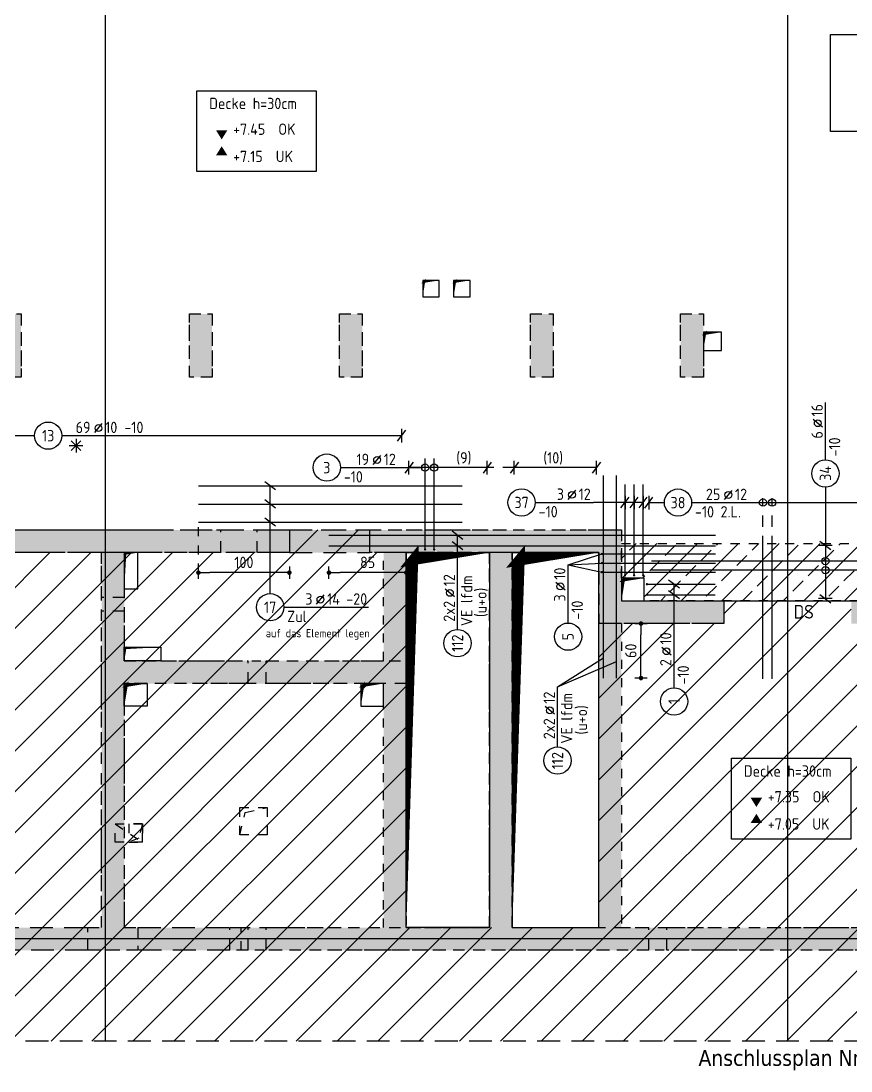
# Model space of a CAD drawing. Extents: x -10 to 81.4, y -8.3 to 49.1.
# Drawn here: x 13.63 to 22.75, y 22 to 33.55 of the extents above; entities that cross this region are included whole.
import ezdxf
from ezdxf.enums import TextEntityAlignment as Align

# ---------------------------------------------------------------- set-up
doc = ezdxf.new("R2010")
doc.units = 0
doc.header["$LTSCALE"] = 0.5
for name, pattern in [('AUSGEZOGEN', [1000.01, 1000, 0.01]), ('DASHED', [0.75, 0.5, -0.25]), ('DOT', [0.175, 0.05, -0.125]), ('HIDDEN2', [0.187, 0.125, -0.062]), ('PUNKT', [0.175, 0.05, -0.125]), ('STRICHLINIE', [0.75, 0.5, -0.25]), ('VERDECKT', [0.375, 0.25, -0.125])]:
    doc.linetypes.add(name, pattern=pattern)
for name, color, linetype in [('1.OG', 7, 'Continuous'), ('ACHSEN', 7, 'Continuous'), ('BETON', 7, 'Continuous'), ('DD', 7, 'Continuous'), ('DRUEBER', 7, 'Continuous'), ('DS', 7, 'Continuous'), ('grau_dunkel', 7, 'Continuous'), ('grau_hell', 7, 'Continuous'), ('grau_mittel', 7, 'Continuous'), ('HILFE', 7, 'Continuous'), ('koten', 7, 'Continuous'), ('MASSE', 7, 'Continuous'), ('OBJEKT', 7, 'Continuous'), ('RND', 7, 'Continuous'), ('SCHATTEN', 7, 'Continuous'), ('SCHRAFF', 7, 'Continuous'), ('TEXT', 7, 'Continuous'), ('VERDECKT', 7, 'Continuous'), ('VERDECKT2', 7, 'Continuous')]:
    doc.layers.add(name, color=color, linetype=linetype)
doc.styles.add('helv', font='tahoma.ttf')
doc.styles.add('txt', font='isocp.shx')
doc.dimstyles.new('DOT_I', dxfattribs={"dimscale": 0.5, "dimtxt": 0.25, "dimasz": 0.25, "dimexe": 0.1, "dimexo": 0.3, "dimgap": 0.1, "dimtad": 1, "dimdec": 3, "dimzin": 3, "dimtxsty": 'txt', "dimblk": 'DOT', "dimblk1": 'DOT', "dimblk2": 'DOT', "dimsah": 1, "dimcen": 0.1, "dimse1": 1, "dimse2": 1, "dimazin": 0, "dimtfac": 1, "dimtdec": 4, "dimtix": 1, "dimtmove": 2, "dimatfit": 3, "dimfxl": 0, "dimtvp": 1, "dimtolj": 1, "dimtzin": 0, "dimarcsym": 0})

# ---------------------------------------------------------------- blocks, each defined once
blk = doc.blocks.new('okrd_o')
at = {"layer": 'koten', "color": 7, "linetype": 'Continuous'}
blk.add_solid([(-0.125, 0.202), (0.125, 0.202), (0, 0)], dxfattribs=at)
at = {"layer": 'koten', "style": 'txt'}
blk.add_attdef('OKRD', (0.25, 0.1), '', height=0.25, dxfattribs=at)
blk = doc.blocks.new('okrd_u')
at = {"layer": 'koten', "color": 7, "linetype": 'Continuous'}
blk.add_solid([(-0.125, -0.202), (0.125, -0.202), (0, 0)], dxfattribs=at)
at = {"layer": 'koten', "style": 'txt'}
blk.add_attdef('OKRD', (0.25, -0.35), '', height=0.25, dxfattribs=at)
blk = doc.blocks.new('RND_LEI')
at = {"layer": 'RND', "color": 7, "linetype": 'Continuous'}
blk.add_line((1.022, 0.066), (1.19, 0.27), dxfattribs=at)
for centre, radius in [((0, 0), 0.3), ((1.106, 0.168), 0.075)]:
    blk.add_circle(centre, radius, dxfattribs=at)
at = {"layer": 'RND', "color": 7, "linetype": 'Continuous', "style": 'txt'}
blk.add_attdef('ANZ', text='', height=0.25, dxfattribs=at).set_placement((0.931, 0.057), align=Align.RIGHT)
for tag, p in [('DUM', (1.253, 0.057)), ('ABSTD', (1.674, 0.057)), ('POSTXT', (0.374, -0.327))]:
    blk.add_attdef(tag, p, '', height=0.25, dxfattribs=at)
blk.add_attdef('POSL', text='', height=0.25, dxfattribs=at).set_placement((0, 0), align=Align.MIDDLE)
blk = doc.blocks.new('lei_gre')
at = {"layer": 'RND', "color": 7, "linetype": 'Continuous'}
for p, q in [((-0.09, -0.12), (0.09, 0.12)), ((0, 0.15), (0, -0.15))]:
    blk.add_line(p, q, dxfattribs=at)
blk = doc.blocks.new('DOT')
at = {"layer": 'MASSE', "color": 7, "linetype": 'Continuous'}
for p, q in [((0, 0), (-1, 0)), ((0, 0.54), (0, -0.54))]:
    blk.add_line(p, q, dxfattribs=at)
at = {"layer": 'MASSE', "color": 7, "linetype": 'Continuous', "const_width": 0.2}
blk.add_lwpolyline([(-0.1, 0, 1), (0.1, 0, 1)], format="xyb", close=True, dxfattribs=at)
blk = doc.blocks.new('*D137')
at = {"layer": 'Defpoints', "color": 0, "linetype": 'AUSGEZOGEN', "transparency": 16777216}
for p in [(17.014, 27.481), (17.014, 27.481), (17.864, 27.481)]:
    blk.add_point(p, dxfattribs=at)
at = {"layer": 'MASSE', "color": 0, "linetype": 'AUSGEZOGEN', "lineweight": -2, "transparency": 16777216}
blk.add_line((17.739, 27.481), (17.139, 27.481), dxfattribs=at)
at = {"layer": 'MASSE', "color": 0, "linetype": 'AUSGEZOGEN', "lineweight": -2, "transparency": 16777216, "xscale": 0.125, "yscale": 0.125, "zscale": 0.125, "rotation": 180}
blk.add_blockref('DOT', (17.014, 27.481), dxfattribs=at)
at = {"layer": 'MASSE', "color": 0, "linetype": 'AUSGEZOGEN', "lineweight": -2, "transparency": 16777216, "xscale": 0.125, "yscale": 0.125, "zscale": 0.125}
blk.add_blockref('DOT', (17.864, 27.481), dxfattribs=at)
at = {"layer": 'MASSE', "color": 0, "linetype": 'AUSGEZOGEN', "transparency": 16777216, "insert": (17.439, 27.594), "char_height": 0.125, "attachment_point": 5, "style": 'txt'}
blk.add_mtext('\\A1;85', dxfattribs=at)
blk = doc.blocks.new('*D138')
at = {"layer": 'Defpoints', "color": 0, "linetype": 'AUSGEZOGEN', "transparency": 16777216}
for p in [(20.444, 26.921), (20.444, 26.921), (20.444, 26.321)]:
    blk.add_point(p, dxfattribs=at)
at = {"layer": 'MASSE', "color": 0, "linetype": 'AUSGEZOGEN', "lineweight": -2, "transparency": 16777216}
blk.add_line((20.444, 26.446), (20.444, 26.796), dxfattribs=at)
at = {"layer": 'MASSE', "color": 0, "linetype": 'AUSGEZOGEN', "lineweight": -2, "transparency": 16777216, "xscale": 0.125, "yscale": 0.125, "zscale": 0.125}
for p, rotation in [((20.444, 26.921), 90), ((20.444, 26.321), 270)]:
    blk.add_blockref('DOT', p, dxfattribs=dict(at, rotation=rotation))
at = {"layer": 'MASSE', "color": 0, "linetype": 'AUSGEZOGEN', "transparency": 16777216, "insert": (20.332, 26.621), "char_height": 0.125, "attachment_point": 5, "rotation": 90, "style": 'txt'}
blk.add_mtext('\\A1;60', dxfattribs=at)
blk = doc.blocks.new('*D143')
at = {"layer": 'Defpoints', "color": 0, "linetype": 'AUSGEZOGEN', "transparency": 16777216}
for p in [(15.579, 27.481), (15.579, 27.481), (16.579, 27.481)]:
    blk.add_point(p, dxfattribs=at)
at = {"layer": 'MASSE', "color": 0, "linetype": 'AUSGEZOGEN', "lineweight": -2, "transparency": 16777216}
blk.add_line((16.454, 27.481), (15.704, 27.481), dxfattribs=at)
at = {"layer": 'MASSE', "color": 0, "linetype": 'AUSGEZOGEN', "lineweight": -2, "transparency": 16777216, "xscale": 0.125, "yscale": 0.125, "zscale": 0.125, "rotation": 180}
blk.add_blockref('DOT', (15.579, 27.481), dxfattribs=at)
at = {"layer": 'MASSE', "color": 0, "linetype": 'AUSGEZOGEN', "lineweight": -2, "transparency": 16777216, "xscale": 0.125, "yscale": 0.125, "zscale": 0.125}
blk.add_blockref('DOT', (16.579, 27.481), dxfattribs=at)
at = {"layer": 'MASSE', "color": 0, "linetype": 'AUSGEZOGEN', "transparency": 16777216, "insert": (16.079, 27.594), "char_height": 0.125, "attachment_point": 5, "style": 'txt'}
blk.add_mtext('\\A1;100', dxfattribs=at)
blk = doc.blocks.new('748860')
at = {"layer": 'HILFE', "color": 102, "linetype": 'AUSGEZOGEN'}
for p, q in [((0.075, 0), (-0.075, 0)), ((0.053, -0.053), (-0.053, 0.053)), ((0.053, 0.053), (-0.053, -0.053)), ((0, 0.075), (0, -0.075))]:
    blk.add_line(p, q, dxfattribs=at)

msp = doc.modelspace()

# ---------------------------------------------------------------- hatches: boundary and pattern name
at = {"layer": '1.OG', "linetype": 'AUSGEZOGEN'}
h = msp.add_hatch(dxfattribs=at)
h.set_pattern_fill('DOTS', scale=0.8, double=1)
h.set_pattern_definition([(0, (-74.13047, 277.732794), (0.025, 0.05), [0, -0.05])])
h.paths.add_polyline_path([(4.6895, 37.5263), (8.1795, 37.5263), (8.1795, 29.5763), (8.5795, 29.5763), (8.5795, 29.8263), (8.4295, 29.8263), (8.4295, 37.5263), (10.6795, 37.5263), (10.6795, 29.8263), (9.4645, 29.8263), (9.4645, 29.5763), (10.9295, 29.5763), (10.9295, 37.8263), (4.5295, 37.8263), (4.5295, 30.7513), (4.4795, 30.7513), (4.4795, 26.0213), (4.0245, 26.0213), (4.0245, 25.7213), (4.6895, 25.7213)])
h.paths.add_polyline_path([(8.1795, 23.3263), (8.5795, 23.3263), (8.5795, 23.5763), (8.4295, 23.5763), (8.4295, 27.7013), (14.5145, 27.7013), (14.5145, 23.5763), (14.3645, 23.5763), (14.3645, 23.3263), (14.9145, 23.3263), (14.9145, 23.5763), (14.7645, 23.5763), (14.7644, 26.2613), (17.6145, 26.2613), (17.6145, 23.5763), (16.0495, 23.5763), (16.0495, 23.3263), (25.2995, 23.3263), (25.2995, 23.5763), (20.2295, 23.5763), (20.2295, 26.9213), (21.3545, 26.9213), (21.3545, 27.1713), (20.2295, 27.1713), (20.2295, 27.9513), (17.4645, 27.9513), (17.4645, 27.7013), (17.6145, 27.7013), (17.6145, 26.5113), (14.7645, 26.5113), (14.7645, 27.7013), (16.5795, 27.7013), (16.5795, 27.9513), (8.1795, 27.9513)])
h.paths.add_polyline_path([(9.5895, 23.5763), (9.5895, 23.3263), (13.3545, 23.3263), (13.3545, 23.5763)], flags=17)
h.paths.add_polyline_path([(17.8645, 23.5763), (18.7795, 23.5763), (18.7795, 27.7013), (17.8645, 27.7013)], flags=16)
h.paths.add_polyline_path([(19.9795, 27.7013), (19.0295, 27.7013), (19.0295, 23.5763), (19.9795, 23.5763)], flags=16)
h.paths.add_polyline_path([(43.4545, 23.3013), (43.4545, 23.6013), (43.1545, 23.6013), (43.1545, 23.3013)])
h.paths.add_polyline_path([(43.4545, 30.3263), (43.1545, 30.3263), (43.1545, 29.5763), (43.4545, 29.5763)], flags=17)
h.paths.add_polyline_path([(39.6795, 37.5263), (43.1545, 37.5263), (43.1545, 32.8263), (43.4545, 32.8263), (43.4545, 37.8263), (36.9295, 37.8263), (36.9295, 29.5763), (38.3945, 29.5763), (38.3945, 29.8263), (37.1795, 29.8263), (37.1795, 37.5263), (39.4295, 37.5263), (39.4295, 29.8263), (39.2795, 29.8263), (39.2795, 29.5763), (39.6795, 29.5763)])
h.paths.add_polyline_path([(36.9295, 27.7013), (36.9295, 26.836), (37.1795, 26.836), (37.1795, 27.9513), (31.1045, 27.9513), (31.1045, 27.1713), (30.0545, 27.1713), (30.0545, 26.9213), (31.1045, 26.9213), (31.1045, 23.5763), (26.3095, 23.5763), (26.3095, 23.3263), (31.5045, 23.3263), (31.5045, 23.5763), (31.3545, 23.5763), (31.3545, 25.5513), (31.5045, 25.5513), (31.5045, 25.8013), (31.3545, 25.8013), (31.3545, 27.7013)])
h.paths.add_polyline_path([(33.9795, 25.5513), (33.9795, 23.5763), (32.3895, 23.5763), (32.3895, 23.3263), (37.1795, 23.3263), (37.1795, 24.0363), (36.9295, 24.0363), (36.9295, 23.5763), (34.2295, 23.5763), (34.2295, 25.5513), (36.9295, 25.5513), (36.9295, 25.0863), (37.1795, 25.0863), (37.1795, 25.951), (36.9295, 25.951), (36.9295, 25.8013), (32.3895, 25.8013), (32.3895, 25.5513)])
h.paths.add_polyline_path([(28.6545, 26.9213), (28.6545, 27.1713), (26.5045, 27.1713), (26.5045, 26.9213)], flags=17)
h.paths.add_polyline_path([(22.7545, 27.1713), (22.7545, 26.9213), (25.1045, 26.9213), (25.1045, 27.1713)], flags=17)
h.paths.add_polyline_path([(13.6295, 30.3263), (13.3795, 30.3263), (13.3795, 29.6313), (13.6295, 29.6313)])
h.paths.add_polyline_path([(15.4795, 29.6313), (15.7295, 29.6313), (15.7295, 30.3263), (15.4795, 30.3263)])
h.paths.add_polyline_path([(17.1295, 29.6313), (17.3795, 29.6313), (17.3795, 30.3263), (17.1295, 30.3263)])
h.paths.add_polyline_path([(19.2295, 29.6313), (19.4795, 29.6313), (19.4795, 30.3263), (19.2295, 30.3263)])
h.paths.add_polyline_path([(20.8795, 29.6313), (21.1295, 29.6313), (21.1295, 30.3263), (20.8795, 30.3263)])
h.paths.add_polyline_path([(22.9795, 29.6313), (23.2295, 29.6313), (23.2295, 30.3263), (22.9795, 30.3263)])
h.paths.add_polyline_path([(24.6295, 29.6313), (24.8795, 29.6313), (24.8795, 30.3263), (24.6295, 30.3263)])
h.paths.add_polyline_path([(26.7295, 29.6313), (26.9795, 29.6313), (26.9795, 30.3263), (26.7295, 30.3263)])
h.paths.add_polyline_path([(28.3795, 29.6313), (28.6295, 29.6313), (28.6295, 30.3263), (28.3795, 30.3263)])
h.paths.add_polyline_path([(30.4795, 29.6313), (30.7295, 29.6313), (30.7295, 30.3263), (30.4795, 30.3263)])
h.paths.add_polyline_path([(32.1295, 29.6313), (32.3795, 29.6313), (32.3795, 30.3263), (32.1295, 30.3263)])
h.paths.add_polyline_path([(34.4795, 30.3263), (34.2295, 30.3263), (34.2295, 29.6313), (34.4795, 29.6313)])
h.paths.add_polyline_path([(29.4045, 37.8263), (29.4045, 37.5263), (29.7045, 37.5263), (29.7045, 37.8263)])
h.paths.add_polyline_path([(21.9045, 37.8263), (21.9045, 37.5263), (22.2045, 37.5263), (22.2045, 37.8263)])
h.paths.add_polyline_path([(14.4045, 37.8263), (14.4045, 37.5263), (14.7045, 37.5263), (14.7045, 37.8263)])
h.paths.add_polyline_path([(4.4795, 22.3263), (4.6895, 22.3263), (4.6895, 23.6713), (4.0245, 23.6713), (4.0245, 23.3713), (4.4795, 23.3713)])
at = {"layer": 'grau_hell', "linetype": 'AUSGEZOGEN'}
h = msp.add_hatch(dxfattribs=at)
h.set_pattern_fill('ANSI31', color=9, scale=0.1, style=0, double=1)
h.set_pattern_definition([(45, (-4e-15, 40.2461), (-0.2245064, 0.2245064), [])])
h.paths.add_polyline_path([(4.4795, 26.0213), (4.0245, 26.0213), (4.0245, 23.3713), (4.4795, 23.3713), (4.4795, 22.3263), (43.4545, 22.3263), (43.4545, 33.3363), (41.7045, 33.3363), (41.7045, 33.1963), (41.1295, 33.1963), (41.1295, 33.3363), (39.6795, 33.3363), (39.6795, 29.5763), (39.2795, 29.5763), (39.2795, 29.8263), (38.3945, 29.8263), (38.3945, 29.5763), (36.9294, 29.5763), (36.9294, 27.7013), (31.3545, 27.7013), (31.3545, 23.3263), (23.867, 23.3263), (23.867, 26.9213), (22.7545, 26.9213), (22.7545, 27.1713), (21.3545, 27.1713), (21.3545, 26.9213), (19.9795, 26.9213), (19.9795, 23.5763), (17.8645, 23.5763), (17.8645, 27.7013), (17.4645, 27.7013), (17.4645, 27.9513), (16.5795, 27.9513), (16.5795, 27.7013), (10.9295, 27.7013), (10.9295, 29.5763), (9.4645, 29.5763), (9.4645, 29.8263), (8.5795, 29.8263), (8.5795, 29.5763), (8.1795, 29.5763), (8.1795, 32.3363), (6.7295, 32.3363), (6.7295, 32.1963), (6.2045, 32.1963), (6.2045, 32.3363), (4.5295, 32.3363), (4.5295, 30.7513), (4.4795, 30.7513)])
at = {"layer": 'grau_hell'}
msp.add_hatch(color=9, dxfattribs=at).paths.add_polyline_path([(16.2245, 27.7013), (16.2245, 27.9513), (15.8245, 27.9513), (15.8245, 27.7013)])
at = {"layer": 'grau_mittel'}
h = msp.add_hatch(color=61, dxfattribs=at)
h.paths.add_polyline_path([(8.1795, 37.5263), (8.1795, 37.8263), (4.5295, 37.8263), (4.5295, 32.3363), (4.6895, 32.3363), (4.6895, 37.5263)])
h.paths.add_polyline_path([(4.5295, 30.7513), (4.4795, 30.7513), (4.4795, 26.0213), (4.0245, 26.0213), (4.0245, 25.7213), (4.6895, 25.7213), (4.6895, 32.3363), (4.5295, 32.3363)])
h.paths.add_polyline_path([(4.4045, 25.7213), (4.4045, 23.6713), (4.6895, 23.6713), (4.7545, 23.6713), (4.7545, 25.7213), (4.6895, 25.7213)])
h.paths.add_polyline_path([(4.4795, 23.3713), (4.4795, 22.3263), (4.6895, 22.3263), (4.6895, 23.6713), (4.0245, 23.6713), (4.0245, 23.3713)])
h.paths.add_polyline_path([(9.5895, 23.3263), (9.5895, 23.5763), (8.5792, 23.5763), (8.5792, 23.3263)], flags=17)
h.paths.add_polyline_path([(8.1795, 23.3263), (8.5792, 23.3263), (8.5792, 23.5763), (8.4295, 23.5763), (8.4295, 27.7013), (14.5145, 27.7013), (14.5145, 27.2063), (14.7645, 27.2063), (14.7645, 27.7013), (14.9145, 27.7013), (15.8245, 27.7013), (15.8245, 27.9513), (8.1795, 27.9513)])
h.paths.add_polyline_path([(9.5895, 23.3263), (9.7895, 23.3263), (9.7895, 23.5763), (9.5895, 23.5763)], flags=17)
h.paths.add_polyline_path([(9.9895, 23.5763), (9.9895, 23.3263), (12.9545, 23.3263), (12.9545, 23.5763)], flags=17)
h.paths.add_polyline_path([(13.3545, 23.5763), (13.1545, 23.5763), (13.1545, 23.3263), (13.3545, 23.3263)], flags=17)
h.paths.add_polyline_path([(13.3545, 23.5763), (13.3545, 23.3263), (14.3645, 23.3263), (14.3645, 23.5763)], flags=17)
h.paths.add_polyline_path([(14.7645, 23.5763), (14.7645, 26.0113), (14.7644, 26.0113), (14.7644, 26.2613), (15.0145, 26.2613), (16.1245, 26.2613), (16.1245, 26.5113), (14.7645, 26.5113), (14.7645, 26.6613), (14.7645, 27.0563), (14.5145, 27.0563), (14.5145, 23.5763), (14.3645, 23.5763), (14.3645, 23.3263), (14.9145, 23.3263), (14.9145, 23.5763)])
h.paths.add_polyline_path([(15.9245, 23.3263), (15.9245, 23.5763), (14.9145, 23.5763), (14.9145, 23.3263)], flags=17)
h.paths.add_polyline_path([(15.9245, 23.3263), (16.1245, 23.3263), (16.1245, 23.5763), (15.9245, 23.5763)], flags=17)
h.paths.add_polyline_path([(17.8645, 26.2613), (17.8645, 26.5113), (16.3245, 26.5113), (16.3245, 26.2613)])
h.paths.add_polyline_path([(16.2245, 27.9513), (16.2245, 27.7013), (16.5795, 27.7013), (16.5795, 27.9513)])
h.paths.add_polyline_path([(16.5795, 27.7013), (17.4645, 27.7013), (17.4645, 27.9513), (16.5795, 27.9513)])
h.paths.add_polyline_path([(25.1045, 26.9213), (25.1045, 27.1713), (22.7545, 27.1713), (22.7545, 26.9213)])
h.paths.add_polyline_path([(28.8495, 23.3263), (28.8495, 23.5763), (20.7295, 23.5763), (20.7295, 23.3263)])
h.paths.add_polyline_path([(28.8495, 23.5763), (28.8495, 23.3263), (29.8595, 23.3263), (29.8595, 23.5763)])
h.paths.add_polyline_path([(29.8595, 23.5763), (29.8595, 23.3263), (30.0595, 23.3263), (30.0595, 23.5763)])
h.paths.add_polyline_path([(30.2595, 23.5763), (30.2595, 23.3263), (31.5045, 23.3263), (31.5045, 23.5763), (31.3545, 23.5763), (31.3545, 25.3513), (31.1045, 25.3513), (31.1045, 23.5763)])
h.paths.add_polyline_path([(31.5045, 23.5763), (31.5045, 23.3263), (32.3895, 23.3263), (32.3895, 23.5763)])
h.paths.add_polyline_path([(32.3895, 23.5763), (32.3895, 23.3263), (33.0945, 23.3263), (33.0945, 23.5763)], flags=17)
h.paths.add_polyline_path([(37.1795, 23.3263), (37.1795, 24.0363), (36.9295, 24.0363), (36.9295, 23.5763), (34.2295, 23.5763), (34.2295, 25.5513), (36.9295, 25.5513), (36.9295, 25.0863), (37.1795, 25.0863), (37.1795, 25.3363), (37.0995, 25.3363), (37.0995, 25.4863), (37.1795, 25.4863), (37.1795, 25.951), (36.9295, 25.951), (36.9295, 25.8013), (32.3895, 25.8013), (32.3895, 25.5513), (33.9795, 25.5513), (33.9795, 23.5763), (33.6945, 23.5763), (33.6945, 23.3263)])
h.paths.add_polyline_path([(31.5045, 25.8013), (31.5045, 25.5513), (32.3895, 25.5513), (32.3895, 25.8013)])
h.paths.add_polyline_path([(31.5045, 25.8013), (31.3546, 25.8013), (31.3545, 25.8013), (31.3545, 26.7219), (31.1045, 26.7219), (31.1045, 25.5513), (31.5045, 25.5513)])
h.paths.add_polyline_path([(31.3545, 26.9213), (31.3545, 27.7013), (32.7345, 27.7013), (32.7345, 27.9513), (31.1045, 27.9513), (31.1045, 27.1713), (30.6045, 27.1713), (30.0545, 27.1713), (30.0545, 26.9213)])
h.paths.add_polyline_path([(26.5045, 27.1713), (26.5045, 26.9213), (28.6545, 26.9213), (28.6545, 27.1713)])
h.paths.add_polyline_path([(36.0295, 27.7013), (36.0295, 27.9513), (33.3345, 27.9513), (33.3345, 27.7013)])
h.paths.add_polyline_path([(36.6295, 27.9513), (36.6295, 27.7013), (37.1795, 27.7013), (37.1795, 27.9513)])
h.paths.add_polyline_path([(36.9295, 26.836), (37.1795, 26.836), (37.1795, 27.1013), (36.9295, 27.1013)])
h.paths.add_polyline_path([(36.9295, 25.951), (37.1795, 25.951), (37.1795, 26.836), (36.9295, 26.836)])
h.paths.add_polyline_path([(36.9295, 24.0363), (37.1795, 24.0363), (37.1795, 25.0863), (36.9295, 25.0863)], flags=17)
h.paths.add_polyline_path([(36.9294, 28.5013), (37.1795, 28.5013), (37.1795, 29.5763), (36.9294, 29.5763)])
h.paths.add_polyline_path([(37.9945, 29.5763), (37.9945, 29.8263), (37.1795, 29.8263), (37.1795, 37.5263), (39.4295, 37.5263), (39.4295, 29.8263), (39.2795, 29.8263), (39.2795, 29.5763), (39.6795, 29.5763), (39.6795, 37.5263), (39.6795, 37.8263), (36.9295, 37.8263), (36.9295, 29.5763)])
h.paths.add_polyline_path([(38.3945, 29.8263), (38.1945, 29.8263), (38.1945, 29.5763), (38.3945, 29.5763)], flags=17)
h.paths.add_polyline_path([(39.2795, 29.5763), (39.2795, 29.8263), (38.3945, 29.8263), (38.3945, 29.5763)], flags=17)
h.paths.add_polyline_path([(43.1545, 37.5263), (43.1545, 33.5443), (43.1545, 33.3363), (43.4545, 33.3363), (43.4545, 37.8263), (39.6795, 37.8263), (39.6795, 37.5263)])
h.paths.add_polyline_path([(43.4545, 33.3363), (43.1545, 33.3363), (43.1545, 32.8263), (43.4545, 32.8263)])
h.paths.add_polyline_path([(43.1545, 30.3263), (43.4545, 30.3263), (43.4545, 32.8263), (43.1545, 32.8263)])
h.paths.add_polyline_path([(43.4545, 30.3263), (43.1545, 30.3263), (43.1545, 29.5763), (43.4545, 29.5763)])
h.paths.add_polyline_path([(39.6795, 29.8263), (39.6795, 29.5763), (43.1545, 29.5763), (43.1545, 29.8263)])
h.paths.add_polyline_path([(43.1545, 23.6013), (43.4545, 23.6013), (43.4545, 29.5763), (43.1545, 29.5763)])
h.paths.add_polyline_path([(43.1545, 22.3263), (43.4545, 22.3263), (43.4545, 23.3013), (43.1545, 23.3013)])
h.paths.add_polyline_path([(43.4545, 23.3013), (43.4545, 23.6013), (43.1545, 23.6013), (43.1545, 23.3013)])
h.paths.add_polyline_path([(34.2295, 29.6313), (34.4795, 29.6313), (34.4795, 30.3263), (34.2295, 30.3263)])
h.paths.add_polyline_path([(32.1295, 29.6313), (32.3795, 29.6313), (32.3795, 30.3263), (32.1295, 30.3263)])
h.paths.add_polyline_path([(30.4795, 29.6313), (30.7295, 29.6313), (30.7295, 30.3263), (30.4795, 30.3263)])
h.paths.add_polyline_path([(28.3795, 29.6313), (28.6295, 29.6313), (28.6295, 30.3263), (28.3795, 30.3263)])
h.paths.add_polyline_path([(26.7295, 29.6313), (26.9795, 29.6313), (26.9795, 30.3263), (26.7295, 30.3263)])
h.paths.add_polyline_path([(24.8795, 30.3263), (24.6295, 30.3263), (24.6295, 29.6313), (24.8795, 29.6313)])
h.paths.add_polyline_path([(23.2295, 30.3263), (22.9795, 30.3263), (22.9795, 29.6313), (23.2295, 29.6313)])
h.paths.add_polyline_path([(20.8795, 29.6313), (21.1295, 29.6313), (21.1295, 30.3263), (20.8795, 30.3263)])
h.paths.add_polyline_path([(19.4795, 30.3263), (19.2295, 30.3263), (19.2295, 29.6313), (19.4795, 29.6313)])
h.paths.add_polyline_path([(17.1295, 29.6313), (17.3795, 29.6313), (17.3795, 30.3263), (17.1295, 30.3263)])
h.paths.add_polyline_path([(15.4795, 29.6313), (15.7295, 29.6313), (15.7295, 30.3263), (15.4795, 30.3263)])
h.paths.add_polyline_path([(13.3795, 29.6313), (13.6295, 29.6313), (13.6295, 30.3263), (13.3795, 30.3263)])
h.paths.add_polyline_path([(36.9295, 37.5263), (36.9295, 37.8263), (29.7045, 37.8263), (29.7045, 37.5263)])
h.paths.add_polyline_path([(29.4045, 37.5263), (29.7045, 37.5263), (29.7045, 37.8263), (29.4045, 37.8263)])
h.paths.add_polyline_path([(22.2045, 37.8263), (22.2045, 37.5263), (29.4045, 37.5263), (29.4045, 37.8263)])
h.paths.add_polyline_path([(22.2045, 37.8263), (21.9045, 37.8263), (21.9045, 37.5263), (22.2045, 37.5263)])
h.paths.add_polyline_path([(14.7045, 37.8263), (14.7045, 37.5263), (21.9045, 37.5263), (21.9045, 37.8263)])
h.paths.add_polyline_path([(14.7045, 37.5263), (14.7045, 37.8263), (14.4045, 37.8263), (14.4045, 37.5263)])
h.paths.add_polyline_path([(10.9295, 37.8263), (10.9295, 37.5263), (14.4045, 37.5263), (14.4045, 37.8263)])
h.paths.add_polyline_path([(10.6795, 37.5263), (10.6795, 29.8263), (9.9795, 29.8263), (9.8645, 29.8263), (9.8645, 29.5763), (10.9295, 29.5763), (10.9295, 37.8263), (8.1795, 37.8263), (8.1795, 37.5263), (8.1795, 32.6613), (8.1795, 29.5763), (8.5795, 29.5763), (8.5795, 29.8263), (8.4295, 29.8263), (8.4295, 37.5263), (8.6295, 37.5263)])
h.paths.add_polyline_path([(9.4645, 29.5763), (9.6645, 29.5763), (9.6645, 29.8263), (9.4645, 29.8263)], flags=17)
h.paths.add_polyline_path([(9.4645, 29.5763), (9.4645, 29.8263), (8.5795, 29.8263), (8.5795, 29.5763)], flags=17)
h.paths.add_polyline_path([(8.1795, 29.5763), (8.1795, 29.8263), (4.7545, 29.8263), (4.7545, 29.5763)])
msp.add_hatch(color=61, dxfattribs=at).paths.add_polyline_path([(18.7795, 23.5763), (16.3245, 23.5763), (16.3245, 23.3263), (20.5295, 23.3263), (20.5295, 23.5763), (19.0295, 23.5763), (19.0295, 27.7013), (19.9795, 27.7013), (19.9795, 26.9213), (21.3545, 26.9213), (21.3545, 27.1713), (20.2295, 27.1713), (20.2295, 27.9513), (17.4645, 27.9513), (17.4645, 27.7013), (18.7795, 27.7013)])
at = {"layer": 'SCHRAFF', "transparency": 33554687}
h = msp.add_hatch(dxfattribs=at)
h.set_pattern_fill('ANSI33', color=171, scale=0.05, double=1)
h.paths.add_polyline_path([(23.0395, 27.1713), (23.0395, 27.8013), (20.2295, 27.8013), (20.2295, 27.4213), (20.4795, 27.4213), (20.4795, 27.1713)])
h.paths.add_polyline_path([(25.1045, 26.9213), (24.217, 26.9213), (24.217, 25.9513), (31.1045, 25.9513), (31.1045, 26.9213), (30.0545, 26.9213), (30.0545, 27.1713), (30.6045, 27.1713), (30.6044, 27.8013), (27.9295, 27.8013), (27.9295, 27.1713), (28.6545, 27.1713), (28.6545, 26.9213), (26.5045, 26.9213), (26.5045, 27.1713), (27.2295, 27.1713), (27.2295, 27.8013), (24.2595, 27.8013), (24.2595, 27.1713), (25.1045, 27.1713)])

# ---------------------------------------------------------------- linework, layer by layer
at = {"layer": '1.OG', "color": 7, "linetype": 'DOT', "lineweight": -2}
for points in [[(13.3795, 30.3263), (13.6295, 30.3263), (13.6295, 29.6313), (13.3795, 29.6313)], [(15.4795, 30.3263), (15.7295, 30.3263), (15.7295, 29.6313), (15.4795, 29.6313)], [(17.1295, 30.3263), (17.3795, 30.3263), (17.3795, 29.6313), (17.1295, 29.6313)], [(19.2295, 30.3263), (19.4795, 30.3263), (19.4795, 29.6313), (19.2295, 29.6313)], [(20.8795, 30.3263), (21.1295, 30.3263), (21.1295, 29.6313), (20.8795, 29.6313)]]:
    msp.add_lwpolyline(points, close=True, dxfattribs=at)
for points in [[(8.1795, 27.9513), (16.5795, 27.9513), (16.5795, 27.7013), (14.7645, 27.7013), (14.7645, 26.5113), (17.6145, 26.5113), (17.6145, 27.7013), (17.4645, 27.7013), (17.4645, 27.9513), (20.2295, 27.9513), (20.2295, 27.1713), (21.3545, 27.1713), (21.3545, 26.9213), (20.2295, 26.9213), (20.2295, 23.5763), (25.2995, 23.5763)], [(25.2995, 23.3263), (16.0495, 23.3263), (16.0495, 23.5763), (17.6145, 23.5763), (17.6145, 26.2613), (14.7644, 26.2613), (14.7645, 23.5763), (14.9145, 23.5763), (14.9145, 23.3263), (14.3645, 23.3263), (14.3645, 23.5763), (14.5145, 23.5763), (14.5145, 27.7013), (8.4295, 27.7013)], [(17.8645, 23.5763), (18.7795, 23.5763), (18.7795, 27.7013), (17.8645, 27.7013), (17.8645, 23.5763)], [(19.9795, 23.5763), (19.9795, 27.7013), (19.0295, 27.7013), (19.0295, 23.5763), (19.9795, 23.5763)]]:
    msp.add_lwpolyline(points, dxfattribs=at)
at = {"layer": 'ACHSEN', "color": 140, "linetype": 'AUSGEZOGEN'}
for p, q in [((14.5545, 39.8263), (14.5545, 22.3263)), ((22.0545, 39.8263), (22.0545, 22.3263)), ((43.4545, 23.4513), (2.2545, 23.4513))]:
    msp.add_line(p, q, dxfattribs=at)
at = {"layer": 'BETON', "color": 6, "linetype": 'AUSGEZOGEN'}
for points in [[(22.5285, 33.4017), (29.1522, 33.4017), (29.1522, 32.3351), (22.5285, 32.3351)], [(18.2245, 30.6963), (18.0445, 30.6963), (18.0445, 30.5163), (18.2245, 30.5163)], [(18.5645, 30.6963), (18.3845, 30.6963), (18.3845, 30.5163), (18.5645, 30.5163)], [(21.1295, 29.9263), (21.3295, 29.9263), (21.3295, 30.1263), (21.1295, 30.1263)], [(14.9145, 27.7013), (14.7645, 27.7013), (14.7645, 27.3013), (14.9145, 27.3013)], [(18.7795, 23.5763), (17.8645, 23.5763), (17.8645, 27.7013), (18.7795, 27.7013)], [(19.9795, 27.7013), (19.0295, 27.7013), (19.0295, 23.5763), (19.9795, 23.5763)], [(20.4795, 27.4213), (20.2295, 27.4213), (20.2295, 27.1713), (20.4795, 27.1713)], [(14.7645, 26.6613), (15.1645, 26.6613), (15.1645, 26.5113), (14.7645, 26.5113)], [(15.0145, 26.0113), (14.7644, 26.0113), (14.7644, 26.2613), (15.0145, 26.2613)], [(17.3645, 26.0113), (17.6145, 26.0113), (17.6145, 26.2613), (17.3645, 26.2613)]]:
    msp.add_lwpolyline(points, close=True, dxfattribs=at)
at = {"layer": 'DD', "color": 7, "linetype": 'HIDDEN2'}
for p, q in [((16.0345, 24.5963), (16.0936, 24.8413)), ((16.0936, 24.8413), (16.3345, 24.8963)), ((14.9645, 24.7163), (14.9243, 24.5595)), ((14.9243, 24.5595), (14.8145, 24.5163))]:
    msp.add_line(p, q, dxfattribs=at)
for points in [[(16.0345, 24.8963), (16.3345, 24.8963), (16.3345, 24.5963), (16.0345, 24.5963)], [(14.9645, 24.5163), (14.9645, 24.7163), (14.8145, 24.7163), (14.8145, 24.5163)]]:
    msp.add_lwpolyline(points, close=True, dxfattribs=at)
at = {"layer": 'DRUEBER', "color": 7, "linetype": 'PUNKT'}
msp.add_line((14.6645, 24.7163), (14.9645, 24.5163), dxfattribs=at)
msp.add_lwpolyline([(14.9645, 24.7163), (14.9645, 24.5163), (14.6645, 24.5163), (14.6645, 24.7163)], close=True, dxfattribs=at)
at = {"layer": 'DS', "color": 1, "linetype": 'DASHED'}
for p, q in [((10.9295, 27.9513), (17.4645, 27.9513)), ((16.5795, 27.9513), (16.5795, 27.7013)), ((17.4645, 27.7013), (17.4645, 27.9513)), ((14.7645, 27.7013), (11.6095, 27.7013)), ((16.5795, 27.7013), (14.9145, 27.7013)), ((17.8645, 27.7013), (17.4645, 27.7013)), ((19.0295, 27.7013), (18.7795, 27.7013)), ((20.4795, 27.1713), (23.0395, 27.1713)), ((21.3545, 27.1713), (21.3545, 26.9213)), ((21.3545, 26.9213), (19.9795, 26.9213))]:
    msp.add_line(p, q, dxfattribs=at)
at = {"layer": 'grau_dunkel', "color": 21}
for points in [[(17.8645, 23.5763, 0, 0.1335, 0), (17.9312, 27.7002, 0, 0, 0), (17.8705, 27.6269, 0.1492, 0, 0), (18.7795, 27.7013, 0, 0, 0)], [(19.0295, 23.5763, 0, 0.1388, 0), (19.0989, 27.7001, 0, 0, 0), (19.0358, 27.6241, 0.1549, 0, 0), (19.9795, 27.7013, 0, 0, 0)]]:
    msp.add_lwpolyline(points, format="xyseb", dxfattribs=at)
at = {"layer": 'HILFE', "color": 102, "linetype": 'DOT'}
msp.add_line((15.5795, 27.4812), (15.5795, 28.036), dxfattribs=at)
at = {"layer": 'HILFE', "color": 102, "linetype": 'DASHED'}
msp.add_line((43.5545, 22.3263), (2.7545, 22.3263), dxfattribs=at)
at = {"layer": 'HILFE', "color": 171, "linetype": 'DOT'}
msp.add_lwpolyline([(20.2295, 27.8013), (30.6044, 27.8013), (30.6045, 27.1713), (30.0545, 27.1713), (30.0545, 26.9213), (31.1045, 26.9213), (31.1045, 25.9514), (24.217, 25.9513), (24.217, 26.9213), (25.1045, 26.9213), (25.1045, 27.1713), (24.2595, 27.1713), (24.2595, 27.8013), (23.0395, 27.8013), (23.0395, 27.1713), (20.4795, 27.1713), (20.4795, 27.4213), (20.2295, 27.4213), (20.2295, 27.8013)], dxfattribs=at)
at = {"layer": 'OBJEKT', "color": 7, "linetype": 'AUSGEZOGEN'}
msp.add_line((21.3545, 27.1713), (22.7545, 27.1713), dxfattribs=at)
at = {"layer": 'OBJEKT', "color": 1, "linetype": 'AUSGEZOGEN'}
for points in [[(15.5608, 32.783), (16.8726, 32.783), (16.8726, 31.8939), (15.5608, 31.8939)], [(21.4382, 25.4391), (22.75, 25.4391), (22.75, 24.55), (21.4382, 24.55)]]:
    msp.add_lwpolyline(points, close=True, dxfattribs=at)
at = {"layer": 'RND', "color": 7, "linetype": 'AUSGEZOGEN'}
for p, q in [((22.4712, 28.722), (22.4712, 29.351)), ((10.9846, 28.9879), (13.7779, 28.9879)), ((14.0779, 28.9879), (17.8127, 28.9879)), ((17.1401, 28.6362), (18.0464, 28.6362)), ((18.7534, 28.6362), (17.8936, 28.6362)), ((19.9541, 28.6362), (19.0511, 28.6362)), ((22.4712, 28.422), (22.4712, 27.7808)), ((19.2818, 28.2527), (19.9218, 28.2527)), ((20.5307, 28.2513), (20.7006, 28.2513)), ((21.0006, 28.2513), (22.9751, 28.2513)), ((22.4712, 27.7808), (22.4712, 27.1953)), ((18.427, 26.8552), (18.427, 27.5152)), ((19.6421, 26.9267), (19.6421, 27.5667)), ((16.5176, 27.1001), (17.4485, 27.1001)), ((20.8076, 26.2138), (20.8076, 26.8538)), ((19.5265, 25.5631), (19.5265, 26.2231))]:
    msp.add_line(p, q, dxfattribs=at)
at = {"layer": 'RND', "color": 7, "linetype": 'VERDECKT'}
msp.add_line((19.0511, 28.6362), (18.7534, 28.6362), dxfattribs=at)
at = {"layer": 'RND', "color": 102, "linetype": 'AUSGEZOGEN'}
for p, q in [((16.3676, 27.2501), (16.3676, 28.436)), ((20.4683, 28.2527), (19.9218, 28.2527)), ((18.427, 27.5152), (18.427, 27.8919)), ((19.6421, 27.5667), (20.0145, 27.6866)), ((19.6421, 27.5667), (20.0145, 27.5866)), ((19.6421, 27.5667), (20.0145, 27.4866)), ((20.8076, 26.8538), (20.8076, 27.354)), ((19.5265, 26.2231), (20.0326, 26.5447)), ((19.5265, 26.2231), (20.175, 26.5028))]:
    msp.add_line(p, q, dxfattribs=at)
at = {"layer": 'RND', "color": 102, "linetype": 'VERDECKT'}
for p, q in [((21.7851, 27.7613), (21.7851, 28.3013)), ((21.8851, 27.7613), (21.8851, 28.3013))]:
    msp.add_line(p, q, dxfattribs=at)
at = {"layer": 'RND', "color": 1, "linetype": 'AUSGEZOGEN'}
for points in [[(18.0707, 27.7363), (18.0707, 28.7363)], [(18.1707, 27.7363), (18.1707, 28.7363)], [(20.0326, 26.3213), (20.0326, 28.5513)], [(20.175, 26.3213), (20.175, 28.5513)], [(15.5795, 28.436), (18.4795, 28.436)], [(20.2683, 27.4513), (20.2683, 28.4513)], [(20.3683, 27.4513), (20.3683, 28.4513)], [(20.4683, 27.4513), (20.4683, 28.4513)], [(15.5795, 28.236), (18.4795, 28.236)], [(15.5795, 28.036), (18.4795, 28.036)], [(17.0145, 27.8919), (21.2645, 27.8919)], [(17.0145, 27.7752), (21.2645, 27.7752)], [(21.7851, 26.3113), (21.7851, 27.7613)], [(21.8851, 26.3113), (21.8851, 27.7613)], [(20.0145, 27.6866), (21.2645, 27.6866)], [(23.0095, 27.6083), (20.5595, 27.6083)], [(20.0145, 27.5866), (21.2645, 27.5866)], [(23.0095, 27.5083), (20.5595, 27.5083)], [(20.0145, 27.4866), (21.2645, 27.4866)], [(20.5095, 27.354), (21.2595, 27.354)], [(20.5095, 27.2377), (21.2595, 27.2377)]]:
    msp.add_lwpolyline(points, dxfattribs=at)
at = {"layer": 'RND', "color": 7, "linetype": 'AUSGEZOGEN', "const_width": 0.0125}
for points in [[(18.0769, 27.7363, -1), (18.0644, 27.7363, -1)], [(18.1769, 27.7363, -1), (18.1644, 27.7363, -1)], [(20.0207, 27.6866, 1), (20.0082, 27.6866, 1)], [(20.0207, 27.5866, 1), (20.0082, 27.5866, 1)], [(20.0207, 27.4866, 1), (20.0082, 27.4866, 1)], [(20.2745, 27.4513, -1), (20.262, 27.4513, -1)], [(20.3745, 27.4513, -1), (20.362, 27.4513, -1)], [(20.4745, 27.4513, -1), (20.462, 27.4513, -1)], [(20.5157, 27.354, 1), (20.5032, 27.354, 1)], [(20.5157, 27.2377, 1), (20.5032, 27.2377, 1)]]:
    msp.add_lwpolyline(points, format="xyb", close=True, dxfattribs=at)
at = {"layer": 'RND', "color": 7, "linetype": 'AUSGEZOGEN'}
for centre in [(18.0707, 28.6362), (18.1707, 28.6362), (21.7851, 28.2513), (21.8851, 28.2513), (22.4712, 27.6083), (22.4712, 27.5083)]:
    msp.add_circle(centre, 0.04, dxfattribs=at)
at = {"layer": 'SCHATTEN', "color": 1, "linetype": 'AUSGEZOGEN'}
for points in [[(18.0445, 30.5163, 0, 0.0294, 0), (18.0591, 30.6951, 0, 0, 0), (18.0457, 30.6816, 0.0294, 0, 0), (18.2245, 30.6963, 0, 0, 0)], [(18.3845, 30.5163, 0, 0.0294, 0), (18.3991, 30.6951, 0, 0, 0), (18.3857, 30.6816, 0.0294, 0, 0), (18.5645, 30.6963, 0, 0, 0)], [(21.1295, 29.9263, 0, 0.0326, 0), (21.1457, 30.1249, 0, 0, 0), (21.1308, 30.11, 0.0326, 0, 0), (21.3295, 30.1263, 0, 0, 0)], [(14.7645, 27.3013, 0, 0.0224, 0), (14.7756, 27.7009, 0, 0, 0), (14.7655, 27.6891, 0.0245, 0, 0), (14.9145, 27.7013, 0, 0, 0)], [(20.2295, 27.1713, 0, 0.0408, 0), (20.2498, 27.4196, 0, 0, 0), (20.2311, 27.401, 0.0408, 0, 0), (20.4795, 27.4213, 0, 0, 0)], [(14.7645, 26.5113, 0, 0.0245, 0), (14.7766, 26.6603, 0, 0, 0), (14.7648, 26.6501, 0.0224, 0, 0), (15.1645, 26.6613, 0, 0, 0)], [(14.7645, 26.0113, 0, 0.0408, 0), (14.7847, 26.2596, 0, 0, 0), (14.7661, 26.2409, 0.0408, 0, 0), (15.0145, 26.2613, 0, 0, 0)], [(17.3645, 26.0113, 0, 0.0408, 0), (17.3848, 26.2596, 0, 0, 0), (17.3661, 26.2409, 0.0408, 0, 0), (17.6145, 26.2613, 0, 0, 0)]]:
    msp.add_lwpolyline(points, format="xyseb", dxfattribs=at)
at = {"layer": 'VERDECKT', "color": 7, "linetype": 'VERDECKT', "lineweight": -2}
for p, q in [((8.1795, 27.9513), (15.8245, 27.9513)), ((16.2245, 27.9513), (16.5795, 27.9513)), ((16.5795, 27.9513), (16.5795, 27.7013)), ((17.4645, 27.7013), (17.4645, 27.9513)), ((17.4645, 27.9513), (20.2295, 27.9513)), ((14.5145, 27.7013), (8.4295, 27.7013)), ((14.5145, 27.2063), (14.5145, 27.7013)), ((14.7645, 27.7013), (14.7645, 27.2063)), ((15.8245, 27.7013), (14.7645, 27.7013)), ((16.5795, 27.7013), (16.2245, 27.7013)), ((18.7795, 27.7013), (17.4645, 27.7013)), ((18.7795, 23.5763), (18.7795, 27.7013)), ((19.0295, 27.7013), (19.9795, 27.7013)), ((19.0295, 23.5763), (19.0295, 27.7013)), ((14.5145, 23.5763), (14.5145, 27.0563)), ((14.7645, 27.0563), (14.7645, 26.5113)), ((14.7645, 26.5113), (16.1245, 26.5113)), ((16.3245, 26.5113), (17.8645, 26.5113)), ((14.7645, 26.2613), (14.7645, 23.5763)), ((16.1245, 26.2613), (14.7645, 26.2613)), ((17.8645, 26.2613), (16.3245, 26.2613)), ((14.3645, 23.3263), (14.3645, 23.5763)), ((14.3645, 23.5763), (14.5145, 23.5763)), ((14.7645, 23.5763), (14.9145, 23.5763)), ((14.9145, 23.5763), (14.9145, 23.3263)), ((15.9245, 23.3263), (15.9245, 23.5763)), ((15.9245, 23.5763), (16.1245, 23.5763)), ((16.3245, 23.5763), (18.7795, 23.5763)), ((19.0295, 23.5763), (20.5295, 23.5763)), ((20.7295, 23.5763), (28.8495, 23.5763)), ((14.9145, 23.3263), (14.3645, 23.3263)), ((16.1245, 23.3263), (15.9245, 23.3263)), ((20.5295, 23.3263), (16.3245, 23.3263)), ((28.8495, 23.3263), (20.7295, 23.3263))]:
    msp.add_line(p, q, dxfattribs=at)
at = {"layer": 'VERDECKT', "color": 7, "linetype": 'VERDECKT'}
for p, q in [((15.8245, 27.7013), (15.8245, 27.9513)), ((16.2245, 27.7013), (16.2245, 27.9513)), ((20.2295, 27.9513), (20.2295, 27.1713)), ((19.9795, 27.7013), (19.9795, 26.9213)), ((14.7645, 27.2063), (14.5145, 27.2063)), ((20.2295, 27.1713), (21.3545, 27.1713)), ((21.3545, 27.1713), (21.3545, 26.9213)), ((14.7645, 27.0563), (14.5145, 27.0563)), ((21.3545, 26.9213), (19.9795, 26.9213)), ((16.1245, 26.2613), (16.1245, 26.5113)), ((16.3245, 26.2613), (16.3245, 26.5113)), ((17.8645, 26.2613), (17.8645, 26.5113)), ((16.1245, 23.3263), (16.1245, 23.5763)), ((16.3245, 23.3263), (16.3245, 23.5763)), ((20.5295, 23.3263), (20.5295, 23.5763)), ((20.7295, 23.3263), (20.7295, 23.5763))]:
    msp.add_line(p, q, dxfattribs=at)
at = {"layer": 'VERDECKT', "color": 7, "linetype": 'VERDECKT', "lineweight": -2}
for points in [[(13.3795, 30.3263), (13.6295, 30.3263), (13.6295, 29.6313), (13.3795, 29.6313)], [(15.4795, 30.3263), (15.7295, 30.3263), (15.7295, 29.6313), (15.4795, 29.6313)], [(17.1295, 30.3263), (17.3795, 30.3263), (17.3795, 29.6313), (17.1295, 29.6313)], [(19.2295, 30.3263), (19.4795, 30.3263), (19.4795, 29.6313), (19.2295, 29.6313)], [(20.8795, 30.3263), (21.1295, 30.3263), (21.1295, 29.6313), (20.8795, 29.6313)]]:
    msp.add_lwpolyline(points, close=True, dxfattribs=at)
at = {"layer": 'VERDECKT2', "color": 7, "linetype": 'STRICHLINIE'}
for p, q in [((16.5795, 27.9513), (17.4645, 27.9513)), ((16.5795, 27.7013), (17.4645, 27.7013)), ((13.3545, 23.5763), (14.3645, 23.5763)), ((14.9145, 23.5763), (15.9245, 23.5763)), ((14.3645, 23.3263), (13.3545, 23.3263)), ((15.9245, 23.3263), (14.9145, 23.3263))]:
    msp.add_line(p, q, dxfattribs=at)

# ---------------------------------------------------------------- block references
at = {"layer": 'HILFE', "color": 102, "linetype": 'AUSGEZOGEN'}
msp.add_blockref('748860', (14.2349, 28.8773), dxfattribs=at)
at = {"layer": 'koten', "color": 6, "linetype": 'AUSGEZOGEN', "xscale": 0.5, "yscale": 0.5, "zscale": 0.5}
for name, p, values in [('okrd_o', (15.835, 32.2468), {'OKRD': '+7.45  OK'}), ('okrd_u', (15.835, 32.1718), {'OKRD': '+7.15  UK'}), ('okrd_o', (21.7124, 24.903), {'OKRD': '+7.35  OK'}), ('okrd_u', (21.7124, 24.828), {'OKRD': '+7.05  UK'})]:
    msp.add_blockref(name, p, dxfattribs=at).add_auto_attribs(values)
at = {"layer": 'RND', "color": 7, "linetype": 'AUSGEZOGEN', "xscale": 0.5, "yscale": 0.5, "zscale": 0.5, "rotation": 90}
for p, values in [((22.4712, 28.572), {'POSL': '34', 'DUM': '16', 'ANZ': '6', 'POSTXT': '-10'}), ((19.6421, 26.7767), {'POSL': '5', 'DUM': '10', 'ANZ': '3', 'POSTXT': '-10'}), ((18.427, 26.7052), {'POSL': '112', 'DUM': '12', 'ANZ': '2x2', 'POSTXT': 'VE lfdm'}), ((20.8076, 26.0638), {'POSL': '1', 'DUM': '10', 'ANZ': '2', 'POSTXT': '-10'}), ((19.5265, 25.4131), {'POSL': '112', 'DUM': '12', 'ANZ': '2x2', 'POSTXT': 'VE lfdm'})]:
    msp.add_blockref('RND_LEI', p, dxfattribs=at).add_auto_attribs(values)
at = {"layer": 'RND', "color": 7, "linetype": 'AUSGEZOGEN', "xscale": 0.5, "yscale": 0.5, "zscale": 0.5}
for p, values in [((13.9279, 28.9879), {'POSL': '13', 'DUM': '10', 'ANZ': '69', 'ABSTD': '-10'}), ((16.9901, 28.6362), {'POSL': '3', 'DUM': '12', 'ANZ': '19', 'POSTXT': '-10'}), ((19.1318, 28.2527), {'POSL': '37', 'DUM': '12', 'ANZ': '3', 'POSTXT': '-10'}), ((20.8506, 28.2513), {'POSL': '38', 'DUM': '12', 'ANZ': '25', 'POSTXT': '-10 2.L.'}), ((16.3676, 27.1001), {'POSL': '17', 'DUM': '14', 'ANZ': '3', 'ABSTD': '-20', 'POSTXT': 'Zul.'})]:
    msp.add_blockref('RND_LEI', p, dxfattribs=at).add_auto_attribs(values)
for p in [(17.8127, 28.9879), (20.2683, 28.2527), (20.3683, 28.2527), (20.4683, 28.2527), (20.5307, 28.2513)]:
    msp.add_blockref('lei_gre', p, dxfattribs=at)
for p, rotation in [((17.8936, 28.6362), 180), ((18.7534, 28.6362), 180), ((19.0511, 28.6362), 180), ((19.9541, 28.6362), 180), ((16.3676, 28.436), 90), ((16.3676, 28.236), 90), ((16.3676, 28.036), 90), ((18.427, 27.8919), 90), ((18.427, 27.7752), 90), ((22.4712, 27.7808), 270), ((20.8076, 27.354), 90), ((20.8076, 27.2377), 90), ((22.4712, 27.1953), 270)]:
    msp.add_blockref('lei_gre', p, dxfattribs=dict(at, rotation=rotation))

# ---------------------------------------------------------------- texts
at = {"layer": 'RND', "color": 7, "linetype": 'AUSGEZOGEN', "style": 'txt'}
for s, p in [('(9)', (18.497, 28.7446)), ('(10)', (19.479, 28.7446))]:
    msp.add_text(s, height=0.125, dxfattribs=at).set_placement(p, align=Align.MIDDLE)
at = {"layer": 'TEXT', "color": 1, "linetype": 'AUSGEZOGEN'}
for s, height, style, p in [('Decke h=30cm', 0.125, 'txt', (15.6969, 32.5798)), ('DS', 0.15, 'txt', (22.1213, 26.9757)), ('Decke h=30cm', 0.125, 'txt', (21.5743, 25.2359)), ('Anschlussplan Nr. P5_15085-02_T_08_545_BW_00', 0.175, 'helv', (21.0762, 22.0554))]:
    msp.add_text(s, height=height, dxfattribs=dict(at, style=style)).set_placement(p)
at = {"layer": 'TEXT', "color": 7, "linetype": 'AUSGEZOGEN', "style": 'txt'}
for p in [(18.7469, 26.9917), (19.8514, 25.6996)]:
    msp.add_text('(u+o)', height=0.125, rotation=90, dxfattribs=at).set_placement(p)
at = {"layer": 'TEXT', "color": 102, "linetype": 'AUSGEZOGEN', "style": 'txt'}
msp.add_text('auf das Element legen', height=0.09, dxfattribs=at).set_placement((16.3197, 26.7698))

# ---------------------------------------------------------------- dimensions: what is measured, and where the dimension line sits
at = {"layer": 'MASSE', "color": 7, "linetype": 'AUSGEZOGEN'}
for base, p1, p2, picture, middle in [((15.5795, 27.4812), (16.5795, 27.4812), (15.5795, 27.4812), '*D143', (16.0795, 27.5937)), ((17.0145, 27.4812), (17.8645, 27.4812), (17.0145, 27.4812), '*D137', (17.4395, 27.5937))]:
    dim = msp.add_linear_dim(base=base, p1=p1, p2=p2, dimstyle='DOT_I', override={"dimdec": 0, "dimlfac": 100}, dxfattribs=at)
    dim.commit()
    dim.dimension.update_dxf_attribs({"geometry": picture, "text_midpoint": middle})
dim = msp.add_linear_dim(base=(20.4443, 26.9213), p1=(20.4443, 26.3213), p2=(20.4443, 26.9213), angle=90, dimstyle='DOT_I', override={"dimdec": 0, "dimlfac": 100}, dxfattribs=at)
dim.commit()
dim.dimension.update_dxf_attribs({"geometry": '*D138', "text_midpoint": (20.3318, 26.6213)})

doc.saveas('drawing.dxf')
